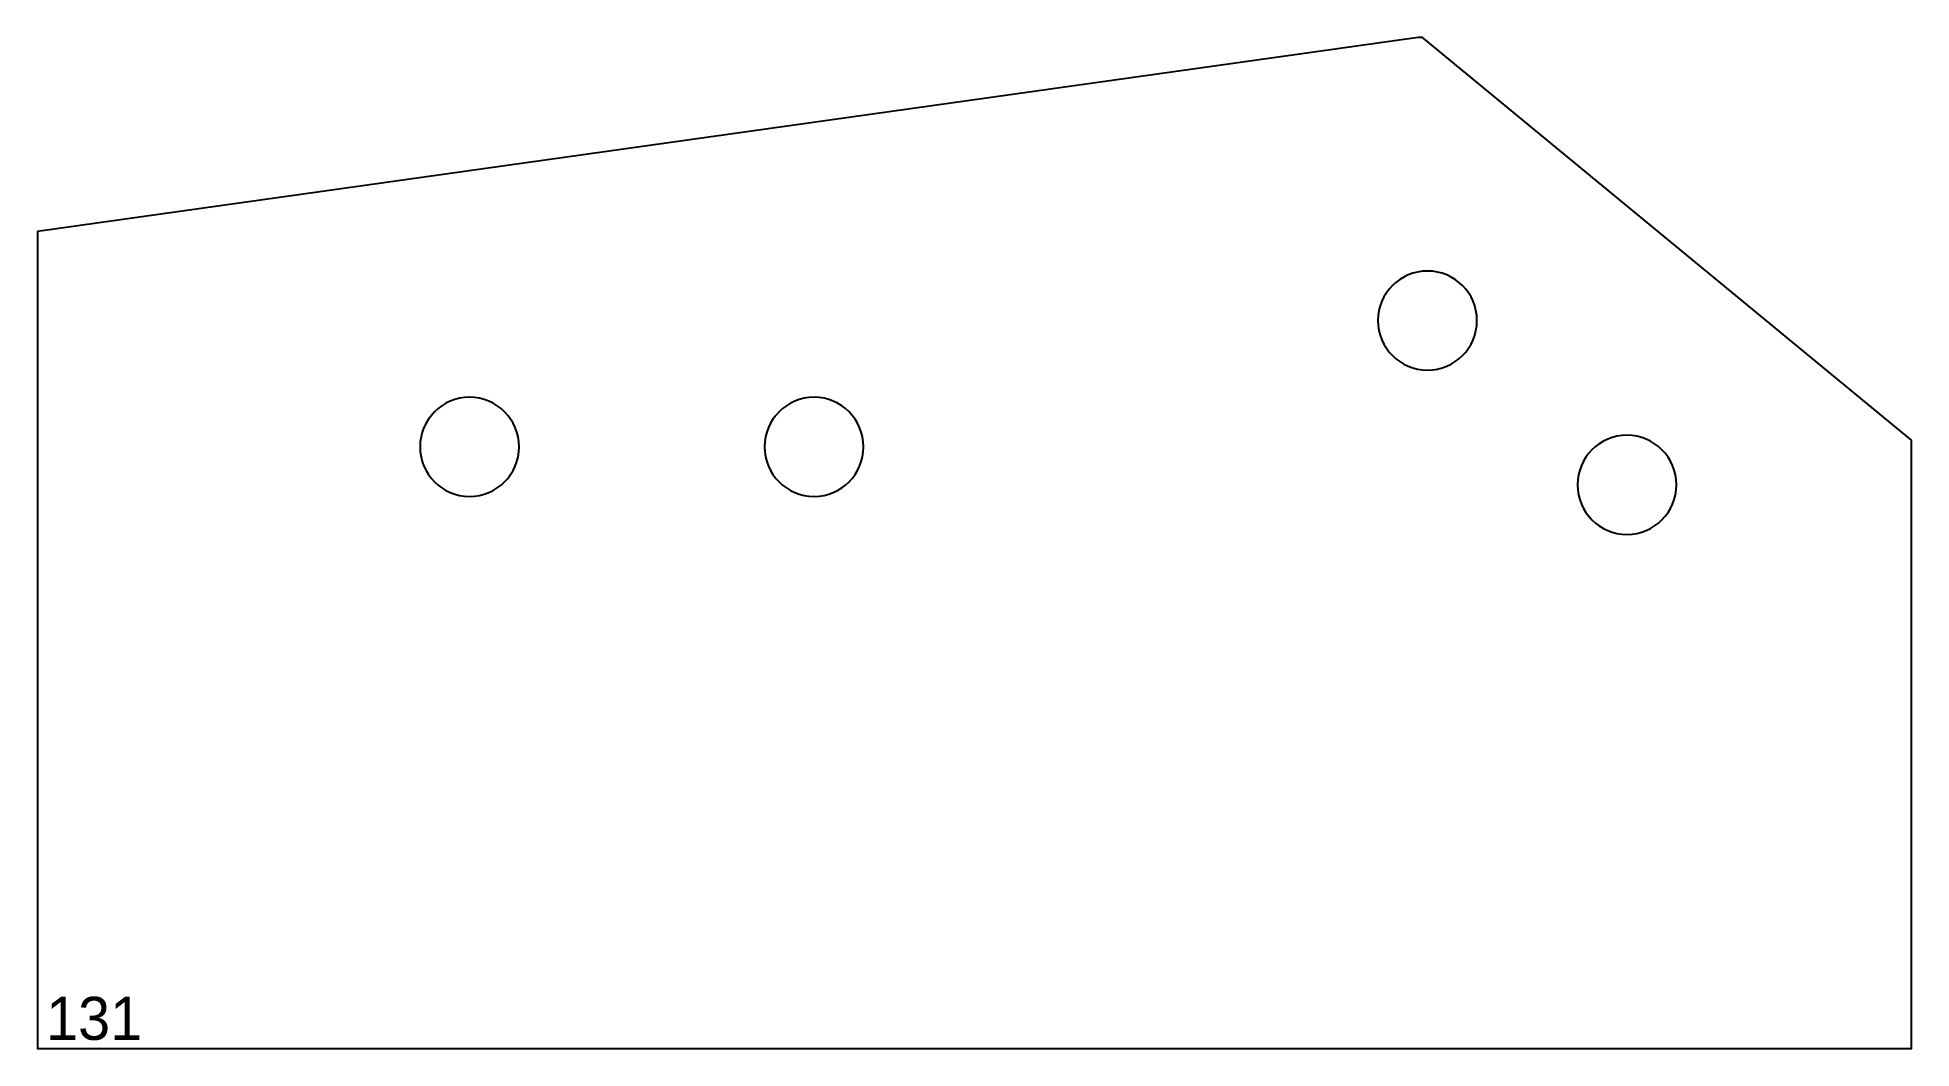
# Model space of a CAD drawing. Header units: millimetres. Extents: x 0 to 435, y 0 to 235.
import ezdxf

# ---------------------------------------------------------------- set-up
doc = ezdxf.new("R2010")
doc.units = ezdxf.units.MM
doc.header["$MEASUREMENT"] = 0
for name, color, linetype in [('ВнешнийКонтур', 7, 'Continuous'), ('Нумерация', 7, 'Continuous'), ('Отверстие', 7, 'Continuous')]:
    doc.layers.add(name, color=color, linetype=linetype)

msp = doc.modelspace()

# ---------------------------------------------------------------- linework, layer by layer
at = {"layer": 'ВнешнийКонтур', "color": 0, "linetype": 'Continuous'}
msp.add_lwpolyline([(321.63, 234.68), (320.63, 234.68), (0, 189.66), (0, 0), (435.21, 0), (435.21, 141.23)], close=True, dxfattribs=at)
at = {"layer": 'Отверстие', "color": 0, "linetype": 'Continuous'}
for points in [[(334.3, 168.97, 1), (311.3, 168.97, 1), (334.3, 168.97)], [(111.84, 139.66, 1), (88.84, 139.66, 1), (111.84, 139.66)], [(191.84, 139.66, 1), (168.84, 139.66, 1), (191.84, 139.66)], [(380.63, 130.85, 1), (357.63, 130.85, 1), (380.63, 130.85)]]:
    msp.add_lwpolyline(points, format="xyb", dxfattribs=at)

# ---------------------------------------------------------------- texts
at = {"layer": 'Нумерация', "color": 0, "linetype": 'Continuous'}
msp.add_text('131', height=10, dxfattribs=at).set_placement((2, 2))

doc.saveas('drawing.dxf')
